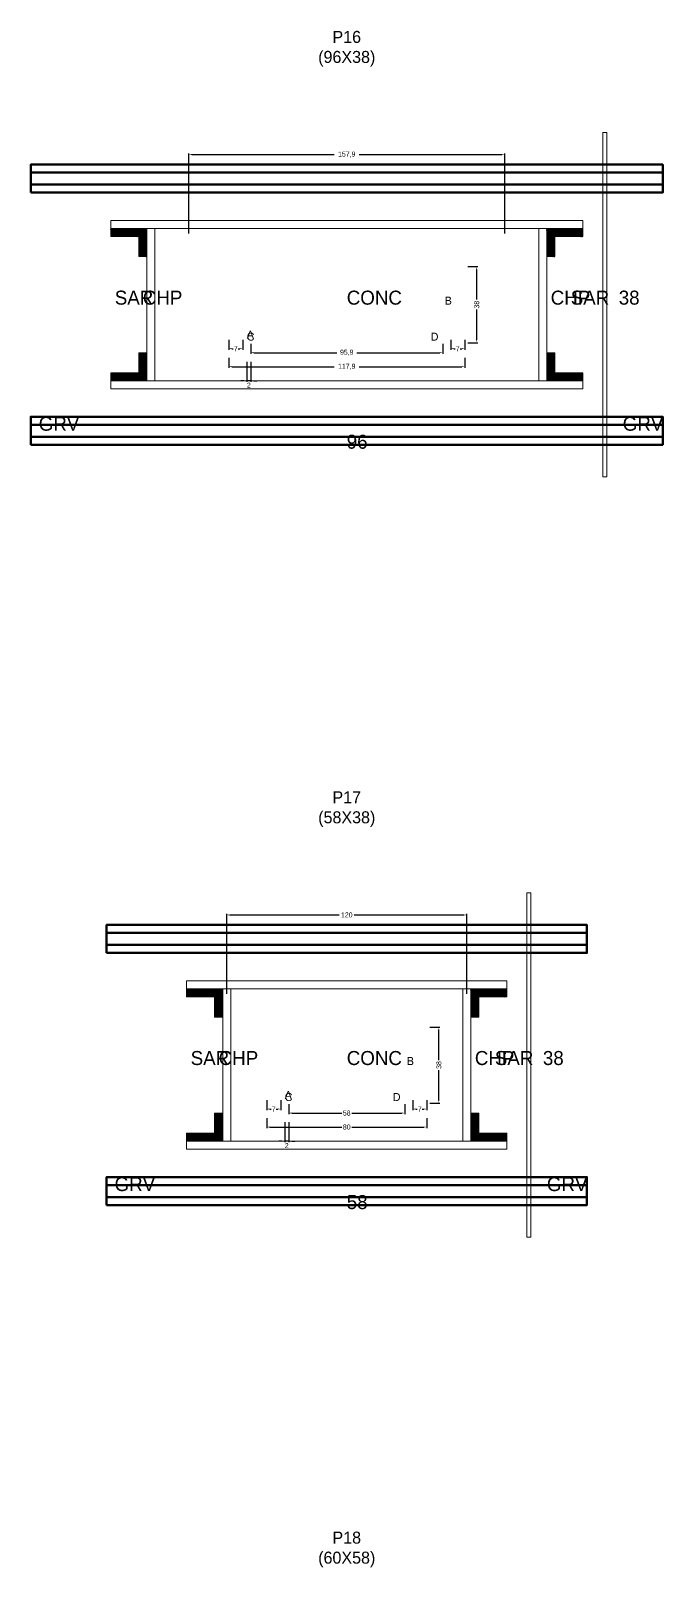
# Model space of a CAD drawing. Header units: centimetres. Extents: x -8500 to 4299, y -7226 to 295.
# Drawn here: x -158 to 158, y -5811 to -5043 of the extents above; entities that cross this region are included whole.
import ezdxf

# ---------------------------------------------------------------- set-up
doc = ezdxf.new("R2010")
doc.units = ezdxf.units.CM
for name, color, linetype in [('COTA', 241, 'Continuous'), ('GRAVATA', 224, 'Continuous'), ('Hachura', 251, 'Continuous'), ('NOMENCLATURA', 7, 'Continuous'), ('SARRAFO', 251, 'Continuous'), ('Texto Seção', 7, 'Continuous')]:
    doc.layers.add(name, color=color, linetype=linetype)
doc.dimstyles.new('cotax2', dxfattribs={"dimtxt": 2.5, "dimasz": 1.5, "dimexe": 0.5, "dimexo": 0.5, "dimgap": 0.5, "dimtad": 1, "dimcen": 2.5, "dimazin": 3, "dimtfac": 1, "dimtmove": 0, "dimatfit": 3})

# ---------------------------------------------------------------- blocks, each defined once
blk = doc.blocks.new('_CLOSEDFILLED')
at = {"color": 0, "linetype": 'BYBLOCK'}
blk.add_solid([(-1, 0.16), (0, 0), (-1, -0.16)], dxfattribs=at)
blk = doc.blocks.new('*D490')
for p, q in [((-58.95, -5206.5), (-58.95, -5211.5)), ((-57.45, -5211), (-6.25, -5211)), ((6.25, -5211), (57.45, -5211)), ((58.95, -5206.5), (58.95, -5211.5))]:
    blk.add_line(p, q)
at = {"layer": 'Defpoints'}
for p in [(-58.95, -5206), (58.95, -5206), (-58.95, -5211)]:
    blk.add_point(p, dxfattribs=at)
at = {"layer": 'COTA', "xscale": 1.5, "yscale": 1.5, "rotation": 180}
blk.add_blockref('_CLOSEDFILLED', (-58.95, -5211), dxfattribs=at)
at = {"layer": 'COTA', "xscale": 1.5, "yscale": 1.5}
blk.add_blockref('_CLOSEDFILLED', (58.95, -5211), dxfattribs=at)
at = {"layer": 'COTA', "insert": (0, -5211), "char_height": 2.5, "attachment_point": 5}
blk.add_mtext('117,9', dxfattribs=at)
blk = doc.blocks.new('*D491')
for p, q in [((-47.95, -5199.5), (-47.95, -5204.5)), ((-46.45, -5204), (-5, -5204)), ((5, -5204), (46.45, -5204)), ((47.95, -5199.5), (47.95, -5204.5))]:
    blk.add_line(p, q)
at = {"layer": 'Defpoints'}
for p in [(-47.95, -5199), (-47.95, -5204), (47.95, -5199)]:
    blk.add_point(p, dxfattribs=at)
at = {"layer": 'COTA', "xscale": 1.5, "yscale": 1.5, "rotation": 180}
blk.add_blockref('_CLOSEDFILLED', (-47.95, -5204), dxfattribs=at)
at = {"layer": 'COTA', "xscale": 1.5, "yscale": 1.5}
blk.add_blockref('_CLOSEDFILLED', (47.95, -5204), dxfattribs=at)
at = {"layer": 'COTA', "insert": (0, -5204), "char_height": 2.5, "attachment_point": 5}
blk.add_mtext('95,9', dxfattribs=at)
blk = doc.blocks.new('*D492')
for p, q in [((60.45, -5161), (65.45, -5161)), ((64.95, -5177.5), (64.95, -5162.5)), ((64.95, -5197.5), (64.95, -5182.5)), ((60.45, -5199), (65.45, -5199))]:
    blk.add_line(p, q)
at = {"layer": 'Defpoints'}
for p in [(59.95, -5161), (59.95, -5199), (64.95, -5199)]:
    blk.add_point(p, dxfattribs=at)
at = {"layer": 'COTA', "xscale": 1.5, "yscale": 1.5}
for p, rotation in [((64.95, -5161), 90), ((64.95, -5199), 270)]:
    blk.add_blockref('_CLOSEDFILLED', p, dxfattribs=dict(at, rotation=rotation))
at = {"layer": 'COTA', "insert": (64.95, -5180), "char_height": 2.5, "attachment_point": 5, "rotation": 90}
blk.add_mtext('38', dxfattribs=at)
blk = doc.blocks.new('*D493')
for p, q in [((-58.95, -5197.5), (-58.95, -5202.5)), ((-51.95, -5197.5), (-51.95, -5202.5)), ((-57.45, -5202), (-56.7, -5202)), ((-54.2, -5202), (-53.45, -5202))]:
    blk.add_line(p, q)
at = {"layer": 'Defpoints'}
for p in [(-58.95, -5197), (-51.95, -5197), (-58.95, -5202)]:
    blk.add_point(p, dxfattribs=at)
at = {"layer": 'COTA', "xscale": 1.5, "yscale": 1.5, "rotation": 180}
blk.add_blockref('_CLOSEDFILLED', (-58.95, -5202), dxfattribs=at)
at = {"layer": 'COTA', "xscale": 1.5, "yscale": 1.5}
blk.add_blockref('_CLOSEDFILLED', (-51.95, -5202), dxfattribs=at)
at = {"layer": 'COTA', "insert": (-55.45, -5202), "char_height": 2.5, "attachment_point": 5}
blk.add_mtext('7', dxfattribs=at)
blk = doc.blocks.new('*D494')
for p, q in [((51.95, -5197.5), (51.95, -5202.5)), ((58.95, -5197.5), (58.95, -5202.5)), ((53.45, -5202), (54.2, -5202)), ((56.7, -5202), (57.45, -5202))]:
    blk.add_line(p, q)
at = {"layer": 'Defpoints'}
for p in [(51.95, -5197), (58.95, -5197), (51.95, -5202)]:
    blk.add_point(p, dxfattribs=at)
at = {"layer": 'COTA', "xscale": 1.5, "yscale": 1.5, "rotation": 180}
blk.add_blockref('_CLOSEDFILLED', (51.95, -5202), dxfattribs=at)
at = {"layer": 'COTA', "xscale": 1.5, "yscale": 1.5}
blk.add_blockref('_CLOSEDFILLED', (58.95, -5202), dxfattribs=at)
at = {"layer": 'COTA', "insert": (55.45, -5202), "char_height": 2.5, "attachment_point": 5}
blk.add_mtext('7', dxfattribs=at)
blk = doc.blocks.new('*D495')
for p, q in [((-78.95, -5144.5), (-78.95, -5104.5)), ((-77.45, -5105), (-6.25, -5105)), ((6.25, -5105), (77.45, -5105)), ((78.95, -5144.5), (78.95, -5104.5))]:
    blk.add_line(p, q)
at = {"layer": 'Defpoints'}
for p in [(-78.95, -5105), (-78.95, -5145), (78.95, -5145)]:
    blk.add_point(p, dxfattribs=at)
at = {"layer": 'COTA', "xscale": 1.5, "yscale": 1.5, "rotation": 180}
blk.add_blockref('_CLOSEDFILLED', (-78.95, -5105), dxfattribs=at)
at = {"layer": 'COTA', "xscale": 1.5, "yscale": 1.5}
blk.add_blockref('_CLOSEDFILLED', (78.95, -5105), dxfattribs=at)
at = {"layer": 'COTA', "insert": (0, -5105), "char_height": 2.5, "attachment_point": 5}
blk.add_mtext('157,9', dxfattribs=at)
blk = doc.blocks.new('*D524')
for p, q in [((-40, -5586.5), (-40, -5591.5)), ((40, -5586.5), (40, -5591.5)), ((-38.5, -5591), (-2.5, -5591)), ((2.5, -5591), (38.5, -5591))]:
    blk.add_line(p, q)
at = {"layer": 'Defpoints'}
for p in [(-40, -5586), (40, -5586), (-40, -5591)]:
    blk.add_point(p, dxfattribs=at)
at = {"layer": 'COTA', "xscale": 1.5, "yscale": 1.5, "rotation": 180}
blk.add_blockref('_CLOSEDFILLED', (-40, -5591), dxfattribs=at)
at = {"layer": 'COTA', "xscale": 1.5, "yscale": 1.5}
blk.add_blockref('_CLOSEDFILLED', (40, -5591), dxfattribs=at)
at = {"layer": 'COTA', "insert": (0, -5591), "char_height": 2.5, "attachment_point": 5}
blk.add_mtext('80', dxfattribs=at)
blk = doc.blocks.new('*D525')
for p, q in [((-29, -5579.5), (-29, -5584.5)), ((29, -5579.5), (29, -5584.5)), ((-27.5, -5584), (-2.5, -5584)), ((2.5, -5584), (27.5, -5584))]:
    blk.add_line(p, q)
at = {"layer": 'Defpoints'}
for p in [(-29, -5579), (29, -5579), (-29, -5584)]:
    blk.add_point(p, dxfattribs=at)
at = {"layer": 'COTA', "xscale": 1.5, "yscale": 1.5, "rotation": 180}
blk.add_blockref('_CLOSEDFILLED', (-29, -5584), dxfattribs=at)
at = {"layer": 'COTA', "xscale": 1.5, "yscale": 1.5}
blk.add_blockref('_CLOSEDFILLED', (29, -5584), dxfattribs=at)
at = {"layer": 'COTA', "insert": (0, -5584), "char_height": 2.5, "attachment_point": 5}
blk.add_mtext('58', dxfattribs=at)
blk = doc.blocks.new('*D526')
for p, q in [((41.5, -5541), (46.5, -5541)), ((46, -5557.5), (46, -5542.5)), ((46, -5577.5), (46, -5562.5)), ((41.5, -5579), (46.5, -5579))]:
    blk.add_line(p, q)
at = {"layer": 'Defpoints'}
for p in [(41, -5541), (41, -5579), (46, -5579)]:
    blk.add_point(p, dxfattribs=at)
at = {"layer": 'COTA', "xscale": 1.5, "yscale": 1.5}
for p, rotation in [((46, -5541), 90), ((46, -5579), 270)]:
    blk.add_blockref('_CLOSEDFILLED', p, dxfattribs=dict(at, rotation=rotation))
at = {"layer": 'COTA', "insert": (46, -5560), "char_height": 2.5, "attachment_point": 5, "rotation": 90}
blk.add_mtext('38', dxfattribs=at)
blk = doc.blocks.new('*D527')
for p, q in [((-40, -5577.5), (-40, -5582.5)), ((-38.5, -5582), (-37.75, -5582)), ((-35.25, -5582), (-34.5, -5582)), ((-33, -5577.5), (-33, -5582.5))]:
    blk.add_line(p, q)
at = {"layer": 'Defpoints'}
for p in [(-40, -5577), (-40, -5582), (-33, -5577)]:
    blk.add_point(p, dxfattribs=at)
at = {"layer": 'COTA', "xscale": 1.5, "yscale": 1.5, "rotation": 180}
blk.add_blockref('_CLOSEDFILLED', (-40, -5582), dxfattribs=at)
at = {"layer": 'COTA', "xscale": 1.5, "yscale": 1.5}
blk.add_blockref('_CLOSEDFILLED', (-33, -5582), dxfattribs=at)
at = {"layer": 'COTA', "insert": (-36.5, -5582), "char_height": 2.5, "attachment_point": 5}
blk.add_mtext('7', dxfattribs=at)
blk = doc.blocks.new('*D528')
for p, q in [((33, -5577.5), (33, -5582.5)), ((34.5, -5582), (35.25, -5582)), ((37.75, -5582), (38.5, -5582)), ((40, -5577.5), (40, -5582.5))]:
    blk.add_line(p, q)
at = {"layer": 'Defpoints'}
for p in [(33, -5577), (33, -5582), (40, -5577)]:
    blk.add_point(p, dxfattribs=at)
at = {"layer": 'COTA', "xscale": 1.5, "yscale": 1.5, "rotation": 180}
blk.add_blockref('_CLOSEDFILLED', (33, -5582), dxfattribs=at)
at = {"layer": 'COTA', "xscale": 1.5, "yscale": 1.5}
blk.add_blockref('_CLOSEDFILLED', (40, -5582), dxfattribs=at)
at = {"layer": 'COTA', "insert": (36.5, -5582), "char_height": 2.5, "attachment_point": 5}
blk.add_mtext('7', dxfattribs=at)
blk = doc.blocks.new('*D529')
for p, q in [((-60, -5524.5), (-60, -5484.5)), ((-58.5, -5485), (-3.75, -5485)), ((3.75, -5485), (58.5, -5485)), ((60, -5524.5), (60, -5484.5))]:
    blk.add_line(p, q)
at = {"layer": 'Defpoints'}
for p in [(-60, -5485), (-60, -5525), (60, -5525)]:
    blk.add_point(p, dxfattribs=at)
at = {"layer": 'COTA', "xscale": 1.5, "yscale": 1.5, "rotation": 180}
blk.add_blockref('_CLOSEDFILLED', (-60, -5485), dxfattribs=at)
at = {"layer": 'COTA', "xscale": 1.5, "yscale": 1.5}
blk.add_blockref('_CLOSEDFILLED', (60, -5485), dxfattribs=at)
at = {"layer": 'COTA', "insert": (0, -5485), "char_height": 2.5, "attachment_point": 5}
blk.add_mtext('120', dxfattribs=at)

msp = doc.modelspace()

# ---------------------------------------------------------------- hatches: boundary and pattern name
at = {"layer": 'SARRAFO'}
h = msp.add_hatch(dxfattribs=at)
h.set_pattern_fill('SOLID', scale=2)
h.paths.add_polyline_path([(-117.9, -5146), (-103.9, -5146), (-103.9, -5142), (-117.9, -5142)])
h = msp.add_hatch(dxfattribs=at)
h.set_pattern_fill('SOLID', scale=2)
h.paths.add_polyline_path([(-103.9, -5156), (-99.9, -5156), (-99.9, -5142), (-103.9, -5142)])
h = msp.add_hatch(dxfattribs=at)
h.set_pattern_fill('SOLID', scale=2)
h.paths.add_polyline_path([(99.9, -5156), (103.9, -5156), (103.9, -5142), (99.9, -5142)])
h = msp.add_hatch(dxfattribs=at)
h.set_pattern_fill('SOLID', scale=2)
h.paths.add_polyline_path([(103.9, -5146), (117.9, -5146), (117.9, -5142), (103.9, -5142)])
h = msp.add_hatch(dxfattribs=at)
h.set_pattern_fill('SOLID', scale=2)
h.paths.add_polyline_path([(-103.9, -5218), (-99.9, -5218), (-99.9, -5204), (-103.9, -5204)])
h = msp.add_hatch(dxfattribs=at)
h.set_pattern_fill('SOLID', scale=2)
h.paths.add_polyline_path([(99.9, -5218), (103.9, -5218), (103.9, -5204), (99.9, -5204)])
h = msp.add_hatch(dxfattribs=at)
h.set_pattern_fill('SOLID', scale=2)
h.paths.add_polyline_path([(-117.9, -5218), (-103.9, -5218), (-103.9, -5214), (-117.9, -5214)])
h = msp.add_hatch(dxfattribs=at)
h.set_pattern_fill('SOLID', scale=2)
h.paths.add_polyline_path([(103.9, -5218), (117.9, -5218), (117.9, -5214), (103.9, -5214)])
h = msp.add_hatch(dxfattribs=at)
h.set_pattern_fill('SOLID', scale=2)
h.paths.add_polyline_path([(-80, -5526), (-66, -5526), (-66, -5522), (-80, -5522)])
h = msp.add_hatch(dxfattribs=at)
h.set_pattern_fill('SOLID', scale=2)
h.paths.add_polyline_path([(-66, -5536), (-62, -5536), (-62, -5522), (-66, -5522)])
h = msp.add_hatch(dxfattribs=at)
h.set_pattern_fill('SOLID', scale=2)
h.paths.add_polyline_path([(62, -5536), (66, -5536), (66, -5522), (62, -5522)])
h = msp.add_hatch(dxfattribs=at)
h.set_pattern_fill('SOLID', scale=2)
h.paths.add_polyline_path([(66, -5526), (80, -5526), (80, -5522), (66, -5522)])
h = msp.add_hatch(dxfattribs=at)
h.set_pattern_fill('SOLID', scale=2)
h.paths.add_polyline_path([(-66, -5598), (-62, -5598), (-62, -5584), (-66, -5584)])
h = msp.add_hatch(dxfattribs=at)
h.set_pattern_fill('SOLID', scale=2)
h.paths.add_polyline_path([(62, -5598), (66, -5598), (66, -5584), (62, -5584)])
h = msp.add_hatch(dxfattribs=at)
h.set_pattern_fill('SOLID', scale=2)
h.paths.add_polyline_path([(-80, -5598), (-66, -5598), (-66, -5594), (-80, -5594)])
h = msp.add_hatch(dxfattribs=at)
h.set_pattern_fill('SOLID', scale=2)
h.paths.add_polyline_path([(66, -5598), (80, -5598), (80, -5594), (66, -5594)])

# ---------------------------------------------------------------- linework, layer by layer
at = {"layer": 'GRAVATA', "lineweight": 50}
for points in [[(-157.9, -5124), (157.9, -5124), (157.9, -5110), (-157.9, -5110)], [(-157.9, -5120), (157.9, -5120), (157.9, -5114), (-157.9, -5114)], [(-157.9, -5250), (157.9, -5250), (157.9, -5236), (-157.9, -5236)], [(-157.9, -5246), (157.9, -5246), (157.9, -5240), (-157.9, -5240)], [(-120, -5504), (120, -5504), (120, -5490), (-120, -5490)], [(-120, -5500), (120, -5500), (120, -5494), (-120, -5494)], [(-120, -5630), (120, -5630), (120, -5616), (-120, -5616)], [(-120, -5626), (120, -5626), (120, -5620), (-120, -5620)]]:
    msp.add_lwpolyline(points, close=True, dxfattribs=at)
at = {"layer": 'Hachura', "lineweight": 13}
for points in [[(127.9, -5266), (129.9, -5266), (129.9, -5094), (127.9, -5094)], [(90, -5646), (92, -5646), (92, -5474), (90, -5474)]]:
    msp.add_lwpolyline(points, close=True, dxfattribs=at)
at = {"layer": 'Hachura', "lineweight": 18}
for points in [[(-117.9, -5142), (117.9, -5142), (117.9, -5138), (-117.9, -5138)], [(-99.9, -5218), (-95.9, -5218), (-95.9, -5142), (-99.9, -5142)], [(95.9, -5218), (99.9, -5218), (99.9, -5142), (95.9, -5142)], [(-117.9, -5222), (117.9, -5222), (117.9, -5218), (-117.9, -5218)], [(-80, -5522), (80, -5522), (80, -5518), (-80, -5518)], [(-62, -5598), (-58, -5598), (-58, -5522), (-62, -5522)], [(58, -5598), (62, -5598), (62, -5522), (58, -5522)], [(-80, -5602), (80, -5602), (80, -5598), (-80, -5598)]]:
    msp.add_lwpolyline(points, close=True, dxfattribs=at)
at = {"layer": 'SARRAFO', "lineweight": 13}
for points in [[(-117.9, -5146), (-103.9, -5146), (-103.9, -5142), (-117.9, -5142)], [(-103.9, -5156), (-99.9, -5156), (-99.9, -5142), (-103.9, -5142)], [(99.9, -5156), (103.9, -5156), (103.9, -5142), (99.9, -5142)], [(103.9, -5146), (117.9, -5146), (117.9, -5142), (103.9, -5142)], [(-103.9, -5218), (-99.9, -5218), (-99.9, -5204), (-103.9, -5204)], [(99.9, -5218), (103.9, -5218), (103.9, -5204), (99.9, -5204)], [(-117.9, -5218), (-103.9, -5218), (-103.9, -5214), (-117.9, -5214)], [(103.9, -5218), (117.9, -5218), (117.9, -5214), (103.9, -5214)], [(-80, -5526), (-66, -5526), (-66, -5522), (-80, -5522)], [(-66, -5536), (-62, -5536), (-62, -5522), (-66, -5522)], [(62, -5536), (66, -5536), (66, -5522), (62, -5522)], [(66, -5526), (80, -5526), (80, -5522), (66, -5522)], [(-66, -5598), (-62, -5598), (-62, -5584), (-66, -5584)], [(62, -5598), (66, -5598), (66, -5584), (62, -5584)], [(-80, -5598), (-66, -5598), (-66, -5594), (-80, -5594)], [(66, -5598), (80, -5598), (80, -5594), (66, -5594)]]:
    msp.add_lwpolyline(points, close=True, dxfattribs=at)

# ---------------------------------------------------------------- texts
at = {"layer": 'NOMENCLATURA'}
for s, p in [('B', (48.95, -5180)), ('A', (-49.95, -5197)), ('C', (-49.95, -5198)), ('D', (41.95, -5198)), ('B', (30, -5560)), ('A', (-31, -5577)), ('C', (-31, -5578)), ('D', (23, -5578))]:
    msp.add_text(s, height=4, dxfattribs=at).set_placement(p)
at = {"layer": 'NOMENCLATURA', "char_height": 6, "attachment_point": 8}
for s, insert in [('P16\\P(96X38)', (0, -5061)), ('P17\\P(58X38)', (0, -5441)), ('P18\\P(60X58)', (0, -5811))]:
    msp.add_mtext(s, dxfattribs=dict(at, insert=insert))
at = {"layer": 'Texto Seção'}
for s, p in [('SAR', (-115.9, -5180)), ('CHP', (-101.9, -5180)), ('CONC', (0, -5180)), ('CHP', (101.9, -5180)), ('SAR', (111.9, -5180)), ('38', (135.9, -5180)), ('GRV', (-153.9, -5243)), ('GRV', (137.9, -5243)), ('96', (0, -5252)), ('SAR', (-78, -5560)), ('CHP', (-64, -5560)), ('CONC', (0, -5560)), ('CHP', (64, -5560)), ('SAR', (74, -5560)), ('38', (98, -5560)), ('GRV', (-116, -5623)), ('GRV', (100, -5623)), ('58', (0, -5632))]:
    msp.add_text(s, height=7, dxfattribs=at).set_placement(p)

# ---------------------------------------------------------------- dimensions: what is measured, and where the dimension line sits
at = {"layer": 'COTA'}
for base, p1, p2, picture, middle in [((-78.95, -5105), (-78.95, -5145), (78.95, -5145), '*D495', (0, -5105)), ((-58.95, -5202), (-58.95, -5197), (-51.95, -5197), '*D493', (-55.45, -5202)), ((51.95, -5202), (51.95, -5197), (58.95, -5197), '*D494', (55.45, -5202)), ((-58.95, -5211), (-58.95, -5206), (58.95, -5206), '*D490', (0, -5211)), ((-47.95, -5204), (-47.95, -5199), (47.95, -5199), '*D491', (0, -5204)), ((-60, -5485), (-60, -5525), (60, -5525), '*D529', (0, -5485)), ((-40, -5582), (-40, -5577), (-33, -5577), '*D527', (-36.5, -5582)), ((-29, -5584), (-29, -5579), (29, -5579), '*D525', (0, -5584)), ((33, -5582), (33, -5577), (40, -5577), '*D528', (36.5, -5582)), ((-40, -5591), (-40, -5586), (40, -5586), '*D524', (0, -5591))]:
    dim = msp.add_linear_dim(base=base, p1=p1, p2=p2, dimstyle='cotax2', dxfattribs=at)
    dim.commit()
    dim.dimension.update_dxf_attribs({"geometry": picture, "text_midpoint": middle})
for base, p1, p2, picture, middle in [((64.95, -5199), (59.95, -5199), (59.95, -5161), '*D492', (64.95, -5180)), ((46, -5579), (41, -5579), (41, -5541), '*D526', (46, -5560))]:
    dim = msp.add_linear_dim(base=base, p1=p1, p2=p2, angle=90, dimstyle='cotax2', dxfattribs=at)
    dim.commit()
    dim.dimension.update_dxf_attribs({"geometry": picture, "text_midpoint": middle})
for base, p1, p2 in [((-47.95, -5218), (-47.95, -5208), (-49.95, -5208)), ((-29, -5598), (-29, -5588), (-31, -5588))]:
    msp.add_linear_dim(base=base, p1=p1, p2=p2, dimstyle='cotax2', dxfattribs=at).render()

doc.saveas('drawing.dxf')
